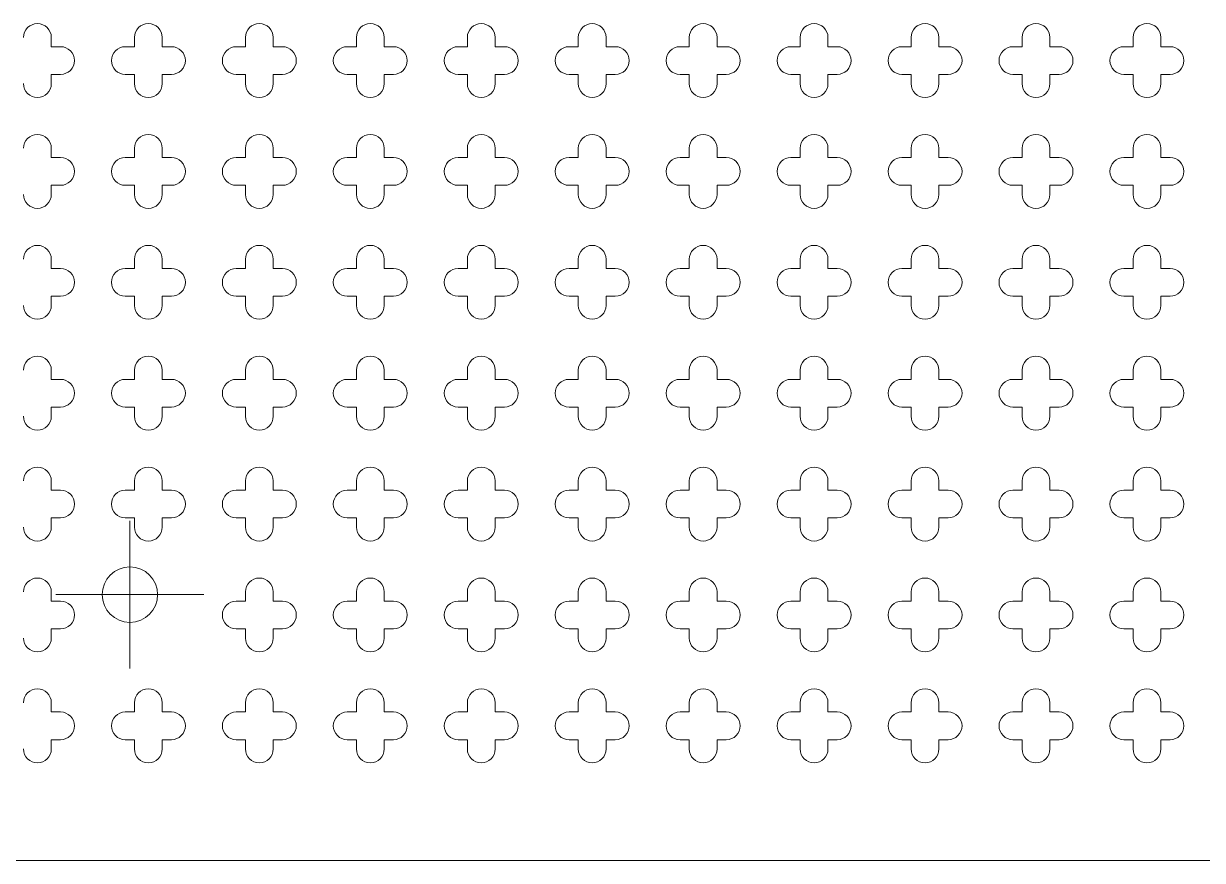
# Model space of a CAD drawing. Header units: millimetres. Extents: x 0 to 205, y 0 to 292.
# Drawn here: x 94.77 to 107.52, y 177.43 to 186.49 of the extents above; entities that cross this region are included whole.
import ezdxf

# ---------------------------------------------------------------- set-up
doc = ezdxf.new("R2010")
doc.units = ezdxf.units.MM

# ---------------------------------------------------------------- blocks, each defined once
blk = doc.blocks.new('SW_CENTERMARKSYMBOL_8')
at = {"color": 0, "linetype": 'Continuous', "lineweight": 0}
for p, q in [((0, 0.5), (0, 0.8)), ((0, 0), (0, 0.5)), ((-0.5, 0), (-0.8, 0)), ((0, 0), (-0.5, 0)), ((0, 0), (0, -0.5)), ((0, 0), (0.5, 0)), ((0.5, 0), (0.8, 0)), ((0, -0.5), (0, -0.8))]:
    blk.add_line(p, q, dxfattribs=at)

msp = doc.modelspace()

# ---------------------------------------------------------------- linework, layer by layer
at = {"color": 7, "linetype": 'Continuous', "lineweight": 15}
for p, q in [((95.066, 186.235), (95.066, 186.335)), ((95.966, 186.335), (95.966, 186.235)), ((96.266, 186.235), (96.266, 186.335)), ((97.166, 186.335), (97.166, 186.235)), ((97.466, 186.235), (97.466, 186.335)), ((98.366, 186.335), (98.366, 186.235)), ((98.666, 186.235), (98.666, 186.335)), ((99.566, 186.335), (99.566, 186.235)), ((99.866, 186.235), (99.866, 186.335)), ((100.766, 186.335), (100.766, 186.235)), ((101.066, 186.235), (101.066, 186.335)), ((101.966, 186.335), (101.966, 186.235)), ((102.266, 186.235), (102.266, 186.335)), ((103.166, 186.335), (103.166, 186.235)), ((103.466, 186.235), (103.466, 186.335)), ((104.366, 186.335), (104.366, 186.235)), ((104.666, 186.235), (104.666, 186.335)), ((105.566, 186.335), (105.566, 186.235)), ((105.866, 186.235), (105.866, 186.335)), ((106.766, 186.335), (106.766, 186.235)), ((107.066, 186.235), (107.066, 186.335)), ((95.166, 186.235), (95.066, 186.235)), ((95.966, 186.235), (95.866, 186.235)), ((96.366, 186.235), (96.266, 186.235)), ((97.166, 186.235), (97.066, 186.235)), ((97.566, 186.235), (97.466, 186.235)), ((98.366, 186.235), (98.266, 186.235)), ((98.766, 186.235), (98.666, 186.235)), ((99.566, 186.235), (99.466, 186.235)), ((99.966, 186.235), (99.866, 186.235)), ((100.766, 186.235), (100.666, 186.235)), ((101.166, 186.235), (101.066, 186.235)), ((101.966, 186.235), (101.866, 186.235)), ((102.366, 186.235), (102.266, 186.235)), ((103.166, 186.235), (103.066, 186.235)), ((103.566, 186.235), (103.466, 186.235)), ((104.366, 186.235), (104.266, 186.235)), ((104.766, 186.235), (104.666, 186.235)), ((105.566, 186.235), (105.466, 186.235)), ((105.966, 186.235), (105.866, 186.235)), ((106.766, 186.235), (106.666, 186.235)), ((107.166, 186.235), (107.066, 186.235)), ((95.066, 185.835), (95.066, 185.935)), ((95.066, 185.935), (95.166, 185.935)), ((95.866, 185.935), (95.966, 185.935)), ((95.966, 185.935), (95.966, 185.835)), ((96.266, 185.835), (96.266, 185.935)), ((96.266, 185.935), (96.366, 185.935)), ((97.066, 185.935), (97.166, 185.935)), ((97.166, 185.935), (97.166, 185.835)), ((97.466, 185.835), (97.466, 185.935)), ((97.466, 185.935), (97.566, 185.935)), ((98.266, 185.935), (98.366, 185.935)), ((98.366, 185.935), (98.366, 185.835)), ((98.666, 185.835), (98.666, 185.935)), ((98.666, 185.935), (98.766, 185.935)), ((99.466, 185.935), (99.566, 185.935)), ((99.566, 185.935), (99.566, 185.835)), ((99.866, 185.835), (99.866, 185.935)), ((99.866, 185.935), (99.966, 185.935)), ((100.666, 185.935), (100.766, 185.935)), ((100.766, 185.935), (100.766, 185.835)), ((101.066, 185.835), (101.066, 185.935)), ((101.066, 185.935), (101.166, 185.935)), ((101.866, 185.935), (101.966, 185.935)), ((101.966, 185.935), (101.966, 185.835)), ((102.266, 185.835), (102.266, 185.935)), ((102.266, 185.935), (102.366, 185.935)), ((103.066, 185.935), (103.166, 185.935)), ((103.166, 185.935), (103.166, 185.835)), ((103.466, 185.835), (103.466, 185.935)), ((103.466, 185.935), (103.566, 185.935)), ((104.266, 185.935), (104.366, 185.935)), ((104.366, 185.935), (104.366, 185.835)), ((104.666, 185.835), (104.666, 185.935)), ((104.666, 185.935), (104.766, 185.935)), ((105.466, 185.935), (105.566, 185.935)), ((105.566, 185.935), (105.566, 185.835)), ((105.866, 185.835), (105.866, 185.935)), ((105.866, 185.935), (105.966, 185.935)), ((106.666, 185.935), (106.766, 185.935)), ((106.766, 185.935), (106.766, 185.835)), ((107.066, 185.835), (107.066, 185.935)), ((107.066, 185.935), (107.166, 185.935)), ((95.066, 185.035), (95.066, 185.135)), ((95.966, 185.135), (95.966, 185.035)), ((96.266, 185.035), (96.266, 185.135)), ((97.166, 185.135), (97.166, 185.035)), ((97.466, 185.035), (97.466, 185.135)), ((98.366, 185.135), (98.366, 185.035)), ((98.666, 185.035), (98.666, 185.135)), ((99.566, 185.135), (99.566, 185.035)), ((99.866, 185.035), (99.866, 185.135)), ((100.766, 185.135), (100.766, 185.035)), ((101.066, 185.035), (101.066, 185.135)), ((101.966, 185.135), (101.966, 185.035)), ((102.266, 185.035), (102.266, 185.135)), ((103.166, 185.135), (103.166, 185.035)), ((103.466, 185.035), (103.466, 185.135)), ((104.366, 185.135), (104.366, 185.035)), ((104.666, 185.035), (104.666, 185.135)), ((105.566, 185.135), (105.566, 185.035)), ((105.866, 185.035), (105.866, 185.135)), ((106.766, 185.135), (106.766, 185.035)), ((107.066, 185.035), (107.066, 185.135)), ((95.166, 185.035), (95.066, 185.035)), ((95.966, 185.035), (95.866, 185.035)), ((96.366, 185.035), (96.266, 185.035)), ((97.166, 185.035), (97.066, 185.035)), ((97.566, 185.035), (97.466, 185.035)), ((98.366, 185.035), (98.266, 185.035)), ((98.766, 185.035), (98.666, 185.035)), ((99.566, 185.035), (99.466, 185.035)), ((99.966, 185.035), (99.866, 185.035)), ((100.766, 185.035), (100.666, 185.035)), ((101.166, 185.035), (101.066, 185.035)), ((101.966, 185.035), (101.866, 185.035)), ((102.366, 185.035), (102.266, 185.035)), ((103.166, 185.035), (103.066, 185.035)), ((103.566, 185.035), (103.466, 185.035)), ((104.366, 185.035), (104.266, 185.035)), ((104.766, 185.035), (104.666, 185.035)), ((105.566, 185.035), (105.466, 185.035)), ((105.966, 185.035), (105.866, 185.035)), ((106.766, 185.035), (106.666, 185.035)), ((107.166, 185.035), (107.066, 185.035)), ((95.066, 184.635), (95.066, 184.735)), ((95.066, 184.735), (95.166, 184.735)), ((95.866, 184.735), (95.966, 184.735)), ((95.966, 184.735), (95.966, 184.635)), ((96.266, 184.635), (96.266, 184.735)), ((96.266, 184.735), (96.366, 184.735)), ((97.066, 184.735), (97.166, 184.735)), ((97.166, 184.735), (97.166, 184.635)), ((97.466, 184.635), (97.466, 184.735)), ((97.466, 184.735), (97.566, 184.735)), ((98.266, 184.735), (98.366, 184.735)), ((98.366, 184.735), (98.366, 184.635)), ((98.666, 184.635), (98.666, 184.735)), ((98.666, 184.735), (98.766, 184.735)), ((99.466, 184.735), (99.566, 184.735)), ((99.566, 184.735), (99.566, 184.635)), ((99.866, 184.635), (99.866, 184.735)), ((99.866, 184.735), (99.966, 184.735)), ((100.666, 184.735), (100.766, 184.735)), ((100.766, 184.735), (100.766, 184.635)), ((101.066, 184.635), (101.066, 184.735)), ((101.066, 184.735), (101.166, 184.735)), ((101.866, 184.735), (101.966, 184.735)), ((101.966, 184.735), (101.966, 184.635)), ((102.266, 184.635), (102.266, 184.735)), ((102.266, 184.735), (102.366, 184.735)), ((103.066, 184.735), (103.166, 184.735)), ((103.166, 184.735), (103.166, 184.635)), ((103.466, 184.635), (103.466, 184.735)), ((103.466, 184.735), (103.566, 184.735)), ((104.266, 184.735), (104.366, 184.735)), ((104.366, 184.735), (104.366, 184.635)), ((104.666, 184.635), (104.666, 184.735)), ((104.666, 184.735), (104.766, 184.735)), ((105.466, 184.735), (105.566, 184.735)), ((105.566, 184.735), (105.566, 184.635)), ((105.866, 184.635), (105.866, 184.735)), ((105.866, 184.735), (105.966, 184.735)), ((106.666, 184.735), (106.766, 184.735)), ((106.766, 184.735), (106.766, 184.635)), ((107.066, 184.635), (107.066, 184.735)), ((107.066, 184.735), (107.166, 184.735)), ((95.066, 183.835), (95.066, 183.935)), ((95.966, 183.935), (95.966, 183.835)), ((96.266, 183.835), (96.266, 183.935)), ((97.166, 183.935), (97.166, 183.835)), ((97.466, 183.835), (97.466, 183.935)), ((98.366, 183.935), (98.366, 183.835)), ((98.666, 183.835), (98.666, 183.935)), ((99.566, 183.935), (99.566, 183.835)), ((99.866, 183.835), (99.866, 183.935)), ((100.766, 183.935), (100.766, 183.835)), ((101.066, 183.835), (101.066, 183.935)), ((101.966, 183.935), (101.966, 183.835)), ((102.266, 183.835), (102.266, 183.935)), ((103.166, 183.935), (103.166, 183.835)), ((103.466, 183.835), (103.466, 183.935)), ((104.366, 183.935), (104.366, 183.835)), ((104.666, 183.835), (104.666, 183.935)), ((105.566, 183.935), (105.566, 183.835)), ((105.866, 183.835), (105.866, 183.935)), ((106.766, 183.935), (106.766, 183.835)), ((107.066, 183.835), (107.066, 183.935)), ((95.166, 183.835), (95.066, 183.835)), ((95.966, 183.835), (95.866, 183.835)), ((96.366, 183.835), (96.266, 183.835)), ((97.166, 183.835), (97.066, 183.835)), ((97.566, 183.835), (97.466, 183.835)), ((98.366, 183.835), (98.266, 183.835)), ((98.766, 183.835), (98.666, 183.835)), ((99.566, 183.835), (99.466, 183.835)), ((99.966, 183.835), (99.866, 183.835)), ((100.766, 183.835), (100.666, 183.835)), ((101.166, 183.835), (101.066, 183.835)), ((101.966, 183.835), (101.866, 183.835)), ((102.366, 183.835), (102.266, 183.835)), ((103.166, 183.835), (103.066, 183.835)), ((103.566, 183.835), (103.466, 183.835)), ((104.366, 183.835), (104.266, 183.835)), ((104.766, 183.835), (104.666, 183.835)), ((105.566, 183.835), (105.466, 183.835)), ((105.966, 183.835), (105.866, 183.835)), ((106.766, 183.835), (106.666, 183.835)), ((107.166, 183.835), (107.066, 183.835)), ((95.066, 183.435), (95.066, 183.535)), ((95.066, 183.535), (95.166, 183.535)), ((95.866, 183.535), (95.966, 183.535)), ((95.966, 183.535), (95.966, 183.435)), ((96.266, 183.435), (96.266, 183.535)), ((96.266, 183.535), (96.366, 183.535)), ((97.066, 183.535), (97.166, 183.535)), ((97.166, 183.535), (97.166, 183.435)), ((97.466, 183.435), (97.466, 183.535)), ((97.466, 183.535), (97.566, 183.535)), ((98.266, 183.535), (98.366, 183.535)), ((98.366, 183.535), (98.366, 183.435)), ((98.666, 183.435), (98.666, 183.535)), ((98.666, 183.535), (98.766, 183.535)), ((99.466, 183.535), (99.566, 183.535)), ((99.566, 183.535), (99.566, 183.435)), ((99.866, 183.435), (99.866, 183.535)), ((99.866, 183.535), (99.966, 183.535)), ((100.666, 183.535), (100.766, 183.535)), ((100.766, 183.535), (100.766, 183.435)), ((101.066, 183.435), (101.066, 183.535)), ((101.066, 183.535), (101.166, 183.535)), ((101.866, 183.535), (101.966, 183.535)), ((101.966, 183.535), (101.966, 183.435)), ((102.266, 183.435), (102.266, 183.535)), ((102.266, 183.535), (102.366, 183.535)), ((103.066, 183.535), (103.166, 183.535)), ((103.166, 183.535), (103.166, 183.435)), ((103.466, 183.435), (103.466, 183.535)), ((103.466, 183.535), (103.566, 183.535)), ((104.266, 183.535), (104.366, 183.535)), ((104.366, 183.535), (104.366, 183.435)), ((104.666, 183.435), (104.666, 183.535)), ((104.666, 183.535), (104.766, 183.535)), ((105.466, 183.535), (105.566, 183.535)), ((105.566, 183.535), (105.566, 183.435)), ((105.866, 183.435), (105.866, 183.535)), ((105.866, 183.535), (105.966, 183.535)), ((106.666, 183.535), (106.766, 183.535)), ((106.766, 183.535), (106.766, 183.435)), ((107.066, 183.435), (107.066, 183.535)), ((107.066, 183.535), (107.166, 183.535)), ((95.066, 182.635), (95.066, 182.735)), ((95.966, 182.735), (95.966, 182.635)), ((96.266, 182.635), (96.266, 182.735)), ((97.166, 182.735), (97.166, 182.635)), ((97.466, 182.635), (97.466, 182.735)), ((98.366, 182.735), (98.366, 182.635)), ((98.666, 182.635), (98.666, 182.735)), ((99.566, 182.735), (99.566, 182.635)), ((99.866, 182.635), (99.866, 182.735)), ((100.766, 182.735), (100.766, 182.635)), ((101.066, 182.635), (101.066, 182.735)), ((101.966, 182.735), (101.966, 182.635)), ((102.266, 182.635), (102.266, 182.735)), ((103.166, 182.735), (103.166, 182.635)), ((103.466, 182.635), (103.466, 182.735)), ((104.366, 182.735), (104.366, 182.635)), ((104.666, 182.635), (104.666, 182.735)), ((105.566, 182.735), (105.566, 182.635)), ((105.866, 182.635), (105.866, 182.735)), ((106.766, 182.735), (106.766, 182.635)), ((107.066, 182.635), (107.066, 182.735)), ((95.166, 182.635), (95.066, 182.635)), ((95.966, 182.635), (95.866, 182.635)), ((96.366, 182.635), (96.266, 182.635)), ((97.166, 182.635), (97.066, 182.635)), ((97.566, 182.635), (97.466, 182.635)), ((98.366, 182.635), (98.266, 182.635)), ((98.766, 182.635), (98.666, 182.635)), ((99.566, 182.635), (99.466, 182.635)), ((99.966, 182.635), (99.866, 182.635)), ((100.766, 182.635), (100.666, 182.635)), ((101.166, 182.635), (101.066, 182.635)), ((101.966, 182.635), (101.866, 182.635)), ((102.366, 182.635), (102.266, 182.635)), ((103.166, 182.635), (103.066, 182.635)), ((103.566, 182.635), (103.466, 182.635)), ((104.366, 182.635), (104.266, 182.635)), ((104.766, 182.635), (104.666, 182.635)), ((105.566, 182.635), (105.466, 182.635)), ((105.966, 182.635), (105.866, 182.635)), ((106.766, 182.635), (106.666, 182.635)), ((107.166, 182.635), (107.066, 182.635)), ((95.066, 182.235), (95.066, 182.335)), ((95.066, 182.335), (95.166, 182.335)), ((95.866, 182.335), (95.966, 182.335)), ((95.966, 182.335), (95.966, 182.235)), ((96.266, 182.235), (96.266, 182.335)), ((96.266, 182.335), (96.366, 182.335)), ((97.066, 182.335), (97.166, 182.335)), ((97.166, 182.335), (97.166, 182.235)), ((97.466, 182.235), (97.466, 182.335)), ((97.466, 182.335), (97.566, 182.335)), ((98.266, 182.335), (98.366, 182.335)), ((98.366, 182.335), (98.366, 182.235)), ((98.666, 182.235), (98.666, 182.335)), ((98.666, 182.335), (98.766, 182.335)), ((99.466, 182.335), (99.566, 182.335)), ((99.566, 182.335), (99.566, 182.235)), ((99.866, 182.235), (99.866, 182.335)), ((99.866, 182.335), (99.966, 182.335)), ((100.666, 182.335), (100.766, 182.335)), ((100.766, 182.335), (100.766, 182.235)), ((101.066, 182.235), (101.066, 182.335)), ((101.066, 182.335), (101.166, 182.335)), ((101.866, 182.335), (101.966, 182.335)), ((101.966, 182.335), (101.966, 182.235)), ((102.266, 182.235), (102.266, 182.335)), ((102.266, 182.335), (102.366, 182.335)), ((103.066, 182.335), (103.166, 182.335)), ((103.166, 182.335), (103.166, 182.235)), ((103.466, 182.235), (103.466, 182.335)), ((103.466, 182.335), (103.566, 182.335)), ((104.266, 182.335), (104.366, 182.335)), ((104.366, 182.335), (104.366, 182.235)), ((104.666, 182.235), (104.666, 182.335)), ((104.666, 182.335), (104.766, 182.335)), ((105.466, 182.335), (105.566, 182.335)), ((105.566, 182.335), (105.566, 182.235)), ((105.866, 182.235), (105.866, 182.335)), ((105.866, 182.335), (105.966, 182.335)), ((106.666, 182.335), (106.766, 182.335)), ((106.766, 182.335), (106.766, 182.235)), ((107.066, 182.235), (107.066, 182.335)), ((107.066, 182.335), (107.166, 182.335)), ((95.066, 181.435), (95.066, 181.535)), ((95.166, 181.435), (95.066, 181.435)), ((95.966, 181.435), (95.866, 181.435)), ((95.966, 181.535), (95.966, 181.435)), ((96.266, 181.435), (96.266, 181.535)), ((96.366, 181.435), (96.266, 181.435)), ((97.166, 181.435), (97.066, 181.435)), ((97.166, 181.535), (97.166, 181.435)), ((97.466, 181.435), (97.466, 181.535)), ((97.566, 181.435), (97.466, 181.435)), ((98.366, 181.435), (98.266, 181.435)), ((98.366, 181.535), (98.366, 181.435)), ((98.666, 181.435), (98.666, 181.535)), ((98.766, 181.435), (98.666, 181.435)), ((99.566, 181.435), (99.466, 181.435)), ((99.566, 181.535), (99.566, 181.435)), ((99.866, 181.435), (99.866, 181.535)), ((99.966, 181.435), (99.866, 181.435)), ((100.766, 181.435), (100.666, 181.435)), ((100.766, 181.535), (100.766, 181.435)), ((101.066, 181.435), (101.066, 181.535)), ((101.166, 181.435), (101.066, 181.435)), ((101.966, 181.435), (101.866, 181.435)), ((101.966, 181.535), (101.966, 181.435)), ((102.266, 181.435), (102.266, 181.535)), ((102.366, 181.435), (102.266, 181.435)), ((103.166, 181.435), (103.066, 181.435)), ((103.166, 181.535), (103.166, 181.435)), ((103.466, 181.435), (103.466, 181.535)), ((103.566, 181.435), (103.466, 181.435)), ((104.366, 181.435), (104.266, 181.435)), ((104.366, 181.535), (104.366, 181.435)), ((104.666, 181.435), (104.666, 181.535)), ((104.766, 181.435), (104.666, 181.435)), ((105.566, 181.435), (105.466, 181.435)), ((105.566, 181.535), (105.566, 181.435)), ((105.866, 181.435), (105.866, 181.535)), ((105.966, 181.435), (105.866, 181.435)), ((106.766, 181.435), (106.666, 181.435)), ((106.766, 181.535), (106.766, 181.435)), ((107.066, 181.435), (107.066, 181.535)), ((107.166, 181.435), (107.066, 181.435)), ((95.066, 181.035), (95.066, 181.135)), ((95.066, 181.135), (95.166, 181.135)), ((95.866, 181.135), (95.966, 181.135)), ((95.966, 181.135), (95.966, 181.035)), ((96.266, 181.035), (96.266, 181.135)), ((96.266, 181.135), (96.366, 181.135)), ((97.066, 181.135), (97.166, 181.135)), ((97.166, 181.135), (97.166, 181.035)), ((97.466, 181.035), (97.466, 181.135)), ((97.466, 181.135), (97.566, 181.135)), ((98.266, 181.135), (98.366, 181.135)), ((98.366, 181.135), (98.366, 181.035)), ((98.666, 181.035), (98.666, 181.135)), ((98.666, 181.135), (98.766, 181.135)), ((99.466, 181.135), (99.566, 181.135)), ((99.566, 181.135), (99.566, 181.035)), ((99.866, 181.035), (99.866, 181.135)), ((99.866, 181.135), (99.966, 181.135)), ((100.666, 181.135), (100.766, 181.135)), ((100.766, 181.135), (100.766, 181.035)), ((101.066, 181.035), (101.066, 181.135)), ((101.066, 181.135), (101.166, 181.135)), ((101.866, 181.135), (101.966, 181.135)), ((101.966, 181.135), (101.966, 181.035)), ((102.266, 181.035), (102.266, 181.135)), ((102.266, 181.135), (102.366, 181.135)), ((103.066, 181.135), (103.166, 181.135)), ((103.166, 181.135), (103.166, 181.035)), ((103.466, 181.035), (103.466, 181.135)), ((103.466, 181.135), (103.566, 181.135)), ((104.266, 181.135), (104.366, 181.135)), ((104.366, 181.135), (104.366, 181.035)), ((104.666, 181.035), (104.666, 181.135)), ((104.666, 181.135), (104.766, 181.135)), ((105.466, 181.135), (105.566, 181.135)), ((105.566, 181.135), (105.566, 181.035)), ((105.866, 181.035), (105.866, 181.135)), ((105.866, 181.135), (105.966, 181.135)), ((106.666, 181.135), (106.766, 181.135)), ((106.766, 181.135), (106.766, 181.035)), ((107.066, 181.035), (107.066, 181.135)), ((107.066, 181.135), (107.166, 181.135)), ((95.066, 180.235), (95.066, 180.335)), ((97.166, 180.335), (97.166, 180.235)), ((97.466, 180.235), (97.466, 180.335)), ((98.366, 180.335), (98.366, 180.235)), ((98.666, 180.235), (98.666, 180.335)), ((99.566, 180.335), (99.566, 180.235)), ((99.866, 180.235), (99.866, 180.335)), ((100.766, 180.335), (100.766, 180.235)), ((101.066, 180.235), (101.066, 180.335)), ((101.966, 180.335), (101.966, 180.235)), ((102.266, 180.235), (102.266, 180.335)), ((103.166, 180.335), (103.166, 180.235)), ((103.466, 180.235), (103.466, 180.335)), ((104.366, 180.335), (104.366, 180.235)), ((104.666, 180.235), (104.666, 180.335)), ((105.566, 180.335), (105.566, 180.235)), ((105.866, 180.235), (105.866, 180.335)), ((106.766, 180.335), (106.766, 180.235)), ((107.066, 180.235), (107.066, 180.335)), ((95.166, 180.235), (95.066, 180.235)), ((97.166, 180.235), (97.066, 180.235)), ((97.566, 180.235), (97.466, 180.235)), ((98.366, 180.235), (98.266, 180.235)), ((98.766, 180.235), (98.666, 180.235)), ((99.566, 180.235), (99.466, 180.235)), ((99.966, 180.235), (99.866, 180.235)), ((100.766, 180.235), (100.666, 180.235)), ((101.166, 180.235), (101.066, 180.235)), ((101.966, 180.235), (101.866, 180.235)), ((102.366, 180.235), (102.266, 180.235)), ((103.166, 180.235), (103.066, 180.235)), ((103.566, 180.235), (103.466, 180.235)), ((104.366, 180.235), (104.266, 180.235)), ((104.766, 180.235), (104.666, 180.235)), ((105.566, 180.235), (105.466, 180.235)), ((105.966, 180.235), (105.866, 180.235)), ((106.766, 180.235), (106.666, 180.235)), ((107.166, 180.235), (107.066, 180.235)), ((95.066, 179.835), (95.066, 179.935)), ((95.066, 179.935), (95.166, 179.935)), ((97.066, 179.935), (97.166, 179.935)), ((97.166, 179.935), (97.166, 179.835)), ((97.466, 179.835), (97.466, 179.935)), ((97.466, 179.935), (97.566, 179.935)), ((98.266, 179.935), (98.366, 179.935)), ((98.366, 179.935), (98.366, 179.835)), ((98.666, 179.835), (98.666, 179.935)), ((98.666, 179.935), (98.766, 179.935)), ((99.466, 179.935), (99.566, 179.935)), ((99.566, 179.935), (99.566, 179.835)), ((99.866, 179.835), (99.866, 179.935)), ((99.866, 179.935), (99.966, 179.935)), ((100.666, 179.935), (100.766, 179.935)), ((100.766, 179.935), (100.766, 179.835)), ((101.066, 179.835), (101.066, 179.935)), ((101.066, 179.935), (101.166, 179.935)), ((101.866, 179.935), (101.966, 179.935)), ((101.966, 179.935), (101.966, 179.835)), ((102.266, 179.835), (102.266, 179.935)), ((102.266, 179.935), (102.366, 179.935)), ((103.066, 179.935), (103.166, 179.935)), ((103.166, 179.935), (103.166, 179.835)), ((103.466, 179.835), (103.466, 179.935)), ((103.466, 179.935), (103.566, 179.935)), ((104.266, 179.935), (104.366, 179.935)), ((104.366, 179.935), (104.366, 179.835)), ((104.666, 179.835), (104.666, 179.935)), ((104.666, 179.935), (104.766, 179.935)), ((105.466, 179.935), (105.566, 179.935)), ((105.566, 179.935), (105.566, 179.835)), ((105.866, 179.835), (105.866, 179.935)), ((105.866, 179.935), (105.966, 179.935)), ((106.666, 179.935), (106.766, 179.935)), ((106.766, 179.935), (106.766, 179.835)), ((107.066, 179.835), (107.066, 179.935)), ((107.066, 179.935), (107.166, 179.935)), ((95.066, 179.035), (95.066, 179.135)), ((95.166, 179.035), (95.066, 179.035)), ((95.966, 179.035), (95.866, 179.035)), ((95.966, 179.135), (95.966, 179.035)), ((96.266, 179.035), (96.266, 179.135)), ((96.366, 179.035), (96.266, 179.035)), ((97.166, 179.035), (97.066, 179.035)), ((97.166, 179.135), (97.166, 179.035)), ((97.466, 179.035), (97.466, 179.135)), ((97.566, 179.035), (97.466, 179.035)), ((98.366, 179.035), (98.266, 179.035)), ((98.366, 179.135), (98.366, 179.035)), ((98.666, 179.035), (98.666, 179.135)), ((98.766, 179.035), (98.666, 179.035)), ((99.566, 179.035), (99.466, 179.035)), ((99.566, 179.135), (99.566, 179.035)), ((99.866, 179.035), (99.866, 179.135)), ((99.966, 179.035), (99.866, 179.035)), ((100.766, 179.035), (100.666, 179.035)), ((100.766, 179.135), (100.766, 179.035)), ((101.066, 179.035), (101.066, 179.135)), ((101.166, 179.035), (101.066, 179.035)), ((101.966, 179.035), (101.866, 179.035)), ((101.966, 179.135), (101.966, 179.035)), ((102.266, 179.035), (102.266, 179.135)), ((102.366, 179.035), (102.266, 179.035)), ((103.166, 179.035), (103.066, 179.035)), ((103.166, 179.135), (103.166, 179.035)), ((103.466, 179.035), (103.466, 179.135)), ((103.566, 179.035), (103.466, 179.035)), ((104.366, 179.035), (104.266, 179.035)), ((104.366, 179.135), (104.366, 179.035)), ((104.666, 179.035), (104.666, 179.135)), ((104.766, 179.035), (104.666, 179.035)), ((105.566, 179.035), (105.466, 179.035)), ((105.566, 179.135), (105.566, 179.035)), ((105.866, 179.035), (105.866, 179.135)), ((105.966, 179.035), (105.866, 179.035)), ((106.766, 179.035), (106.666, 179.035)), ((106.766, 179.135), (106.766, 179.035)), ((107.066, 179.035), (107.066, 179.135)), ((107.166, 179.035), (107.066, 179.035)), ((95.066, 178.635), (95.066, 178.735)), ((95.066, 178.735), (95.166, 178.735)), ((95.866, 178.735), (95.966, 178.735)), ((95.966, 178.735), (95.966, 178.635)), ((96.266, 178.635), (96.266, 178.735)), ((96.266, 178.735), (96.366, 178.735)), ((97.066, 178.735), (97.166, 178.735)), ((97.166, 178.735), (97.166, 178.635)), ((97.466, 178.635), (97.466, 178.735)), ((97.466, 178.735), (97.566, 178.735)), ((98.266, 178.735), (98.366, 178.735)), ((98.366, 178.735), (98.366, 178.635)), ((98.666, 178.635), (98.666, 178.735)), ((98.666, 178.735), (98.766, 178.735)), ((99.466, 178.735), (99.566, 178.735)), ((99.566, 178.735), (99.566, 178.635)), ((99.866, 178.635), (99.866, 178.735)), ((99.866, 178.735), (99.966, 178.735)), ((100.666, 178.735), (100.766, 178.735)), ((100.766, 178.735), (100.766, 178.635)), ((101.066, 178.635), (101.066, 178.735)), ((101.066, 178.735), (101.166, 178.735)), ((101.866, 178.735), (101.966, 178.735)), ((101.966, 178.735), (101.966, 178.635)), ((102.266, 178.635), (102.266, 178.735)), ((102.266, 178.735), (102.366, 178.735)), ((103.066, 178.735), (103.166, 178.735)), ((103.166, 178.735), (103.166, 178.635)), ((103.466, 178.635), (103.466, 178.735)), ((103.466, 178.735), (103.566, 178.735)), ((104.266, 178.735), (104.366, 178.735)), ((104.366, 178.735), (104.366, 178.635)), ((104.666, 178.635), (104.666, 178.735)), ((104.666, 178.735), (104.766, 178.735)), ((105.466, 178.735), (105.566, 178.735)), ((105.566, 178.735), (105.566, 178.635)), ((105.866, 178.635), (105.866, 178.735)), ((105.866, 178.735), (105.966, 178.735)), ((106.666, 178.735), (106.766, 178.735)), ((106.766, 178.735), (106.766, 178.635)), ((107.066, 178.635), (107.066, 178.735)), ((107.066, 178.735), (107.166, 178.735)), ((69.916, 177.428), (119.916, 177.428))]:
    msp.add_line(p, q, dxfattribs=at)
msp.add_circle((95.916, 180.305), 0.3, dxfattribs=at)
for centre, start, end in [((94.916, 186.335), 0, 180), ((96.116, 186.335), 0, 180), ((97.316, 186.335), 0, 180), ((98.516, 186.335), 0, 180), ((99.716, 186.335), 0, 180), ((100.916, 186.335), 0, 180), ((102.116, 186.335), 0, 180), ((103.316, 186.335), 0, 180), ((104.516, 186.335), 0, 180), ((105.716, 186.335), 0, 180), ((106.916, 186.335), 0, 180), ((95.166, 186.085), 270, 90), ((95.866, 186.085), 90, 270), ((96.366, 186.085), 270, 90), ((97.066, 186.085), 90, 270), ((97.566, 186.085), 270, 90), ((98.266, 186.085), 90, 270), ((98.766, 186.085), 270, 90), ((99.466, 186.085), 90, 270), ((99.966, 186.085), 270, 90), ((100.666, 186.085), 90, 270), ((101.166, 186.085), 270, 90), ((101.866, 186.085), 90, 270), ((102.366, 186.085), 270, 90), ((103.066, 186.085), 90, 270), ((103.566, 186.085), 270, 90), ((104.266, 186.085), 90, 270), ((104.766, 186.085), 270, 90), ((105.466, 186.085), 90, 270), ((105.966, 186.085), 270, 90), ((106.666, 186.085), 90, 270), ((107.166, 186.085), 270, 90), ((94.916, 185.835), 180, 0), ((96.116, 185.835), 180, 0), ((97.316, 185.835), 180, 0), ((98.516, 185.835), 180, 0), ((99.716, 185.835), 180, 0), ((100.916, 185.835), 180, 0), ((102.116, 185.835), 180, 0), ((103.316, 185.835), 180, 0), ((104.516, 185.835), 180, 0), ((105.716, 185.835), 180, 0), ((106.916, 185.835), 180, 0), ((94.916, 185.135), 0, 180), ((96.116, 185.135), 0, 180), ((97.316, 185.135), 0, 180), ((98.516, 185.135), 0, 180), ((99.716, 185.135), 0, 180), ((100.916, 185.135), 0, 180), ((102.116, 185.135), 0, 180), ((103.316, 185.135), 0, 180), ((104.516, 185.135), 0, 180), ((105.716, 185.135), 0, 180), ((106.916, 185.135), 0, 180), ((95.166, 184.885), 270, 90), ((95.866, 184.885), 90, 270), ((96.366, 184.885), 270, 90), ((97.066, 184.885), 90, 270), ((97.566, 184.885), 270, 90), ((98.266, 184.885), 90, 270), ((98.766, 184.885), 270, 90), ((99.466, 184.885), 90, 270), ((99.966, 184.885), 270, 90), ((100.666, 184.885), 90, 270), ((101.166, 184.885), 270, 90), ((101.866, 184.885), 90, 270), ((102.366, 184.885), 270, 90), ((103.066, 184.885), 90, 270), ((103.566, 184.885), 270, 90), ((104.266, 184.885), 90, 270), ((104.766, 184.885), 270, 90), ((105.466, 184.885), 90, 270), ((105.966, 184.885), 270, 90), ((106.666, 184.885), 90, 270), ((107.166, 184.885), 270, 90), ((94.916, 184.635), 180, 0), ((96.116, 184.635), 180, 0), ((97.316, 184.635), 180, 0), ((98.516, 184.635), 180, 0), ((99.716, 184.635), 180, 0), ((100.916, 184.635), 180, 0), ((102.116, 184.635), 180, 0), ((103.316, 184.635), 180, 0), ((104.516, 184.635), 180, 0), ((105.716, 184.635), 180, 0), ((106.916, 184.635), 180, 0), ((94.916, 183.935), 0, 180), ((96.116, 183.935), 0, 180), ((97.316, 183.935), 0, 180), ((98.516, 183.935), 0, 180), ((99.716, 183.935), 0, 180), ((100.916, 183.935), 0, 180), ((102.116, 183.935), 0, 180), ((103.316, 183.935), 0, 180), ((104.516, 183.935), 0, 180), ((105.716, 183.935), 0, 180), ((106.916, 183.935), 0, 180), ((95.166, 183.685), 270, 90), ((95.866, 183.685), 90, 270), ((96.366, 183.685), 270, 90), ((97.066, 183.685), 90, 270), ((97.566, 183.685), 270, 90), ((98.266, 183.685), 90, 270), ((98.766, 183.685), 270, 90), ((99.466, 183.685), 90, 270), ((99.966, 183.685), 270, 90), ((100.666, 183.685), 90, 270), ((101.166, 183.685), 270, 90), ((101.866, 183.685), 90, 270), ((102.366, 183.685), 270, 90), ((103.066, 183.685), 90, 270), ((103.566, 183.685), 270, 90), ((104.266, 183.685), 90, 270), ((104.766, 183.685), 270, 90), ((105.466, 183.685), 90, 270), ((105.966, 183.685), 270, 90), ((106.666, 183.685), 90, 270), ((107.166, 183.685), 270, 90), ((94.916, 183.435), 180, 360), ((96.116, 183.435), 180, 360), ((97.316, 183.435), 180, 360), ((98.516, 183.435), 180, 360), ((99.716, 183.435), 180, 360), ((100.916, 183.435), 180, 0), ((102.116, 183.435), 180, 0), ((103.316, 183.435), 180, 0), ((104.516, 183.435), 180, 0), ((105.716, 183.435), 180, 0), ((106.916, 183.435), 180, 0), ((94.916, 182.735), 0, 180), ((96.116, 182.735), 0, 180), ((97.316, 182.735), 0, 180), ((98.516, 182.735), 0, 180), ((99.716, 182.735), 0, 180), ((100.916, 182.735), 0, 180), ((102.116, 182.735), 0, 180), ((103.316, 182.735), 0, 180), ((104.516, 182.735), 0, 180), ((105.716, 182.735), 0, 180), ((106.916, 182.735), 0, 180), ((95.166, 182.485), 270, 90), ((95.866, 182.485), 90, 270), ((96.366, 182.485), 270, 90), ((97.066, 182.485), 90, 270), ((97.566, 182.485), 270, 90), ((98.266, 182.485), 90, 270), ((98.766, 182.485), 270, 90), ((99.466, 182.485), 90, 270), ((99.966, 182.485), 270, 90), ((100.666, 182.485), 90, 270), ((101.166, 182.485), 270, 90), ((101.866, 182.485), 90, 270), ((102.366, 182.485), 270, 90), ((103.066, 182.485), 90, 270), ((103.566, 182.485), 270, 90), ((104.266, 182.485), 90, 270), ((104.766, 182.485), 270, 90), ((105.466, 182.485), 90, 270), ((105.966, 182.485), 270, 90), ((106.666, 182.485), 90, 270), ((107.166, 182.485), 270, 90), ((94.916, 182.235), 180, 0), ((96.116, 182.235), 180, 0), ((97.316, 182.235), 180, 0), ((98.516, 182.235), 180, 0), ((99.716, 182.235), 180, 0), ((100.916, 182.235), 180, 0), ((102.116, 182.235), 180, 0), ((103.316, 182.235), 180, 0), ((104.516, 182.235), 180, 0), ((105.716, 182.235), 180, 0), ((106.916, 182.235), 180, 0), ((94.916, 181.535), 0, 180), ((96.116, 181.535), 0, 180), ((97.316, 181.535), 0, 180), ((98.516, 181.535), 0, 180), ((99.716, 181.535), 0, 180), ((100.916, 181.535), 0, 180), ((102.116, 181.535), 0, 180), ((103.316, 181.535), 0, 180), ((104.516, 181.535), 0, 180), ((105.716, 181.535), 0, 180), ((106.916, 181.535), 0, 180), ((95.166, 181.285), 270, 90), ((95.866, 181.285), 90, 270), ((96.366, 181.285), 270, 90), ((97.066, 181.285), 90, 270), ((97.566, 181.285), 270, 90), ((98.266, 181.285), 90, 270), ((98.766, 181.285), 270, 90), ((99.466, 181.285), 90, 270), ((99.966, 181.285), 270, 90), ((100.666, 181.285), 90, 270), ((101.166, 181.285), 270, 90), ((101.866, 181.285), 90, 270), ((102.366, 181.285), 270, 90), ((103.066, 181.285), 90, 270), ((103.566, 181.285), 270, 90), ((104.266, 181.285), 90, 270), ((104.766, 181.285), 270, 90), ((105.466, 181.285), 90, 270), ((105.966, 181.285), 270, 90), ((106.666, 181.285), 90, 270), ((107.166, 181.285), 270, 90), ((94.916, 181.035), 180, 0), ((96.116, 181.035), 180, 0), ((97.316, 181.035), 180, 0), ((98.516, 181.035), 180, 0), ((99.716, 181.035), 180, 0), ((100.916, 181.035), 180, 0), ((102.116, 181.035), 180, 0), ((103.316, 181.035), 180, 0), ((104.516, 181.035), 180, 0), ((105.716, 181.035), 180, 0), ((106.916, 181.035), 180, 0), ((94.916, 180.335), 0, 180), ((97.316, 180.335), 0, 180), ((98.516, 180.335), 0, 180), ((99.716, 180.335), 0, 180), ((100.916, 180.335), 0, 180), ((102.116, 180.335), 0, 180), ((103.316, 180.335), 0, 180), ((104.516, 180.335), 0, 180), ((105.716, 180.335), 0, 180), ((106.916, 180.335), 0, 180), ((95.166, 180.085), 270, 90), ((97.066, 180.085), 90, 270), ((97.566, 180.085), 270, 90), ((98.266, 180.085), 90, 270), ((98.766, 180.085), 270, 90), ((99.466, 180.085), 90, 270), ((99.966, 180.085), 270, 90), ((100.666, 180.085), 90, 270), ((101.166, 180.085), 270, 90), ((101.866, 180.085), 90, 270), ((102.366, 180.085), 270, 90), ((103.066, 180.085), 90, 270), ((103.566, 180.085), 270, 90), ((104.266, 180.085), 90, 270), ((104.766, 180.085), 270, 90), ((105.466, 180.085), 90, 270), ((105.966, 180.085), 270, 90), ((106.666, 180.085), 90, 270), ((107.166, 180.085), 270, 90), ((94.916, 179.835), 180, 360), ((97.316, 179.835), 180, 360), ((98.516, 179.835), 180, 360), ((99.716, 179.835), 180, 360), ((100.916, 179.835), 180, 0), ((102.116, 179.835), 180, 0), ((103.316, 179.835), 180, 0), ((104.516, 179.835), 180, 0), ((105.716, 179.835), 180, 0), ((106.916, 179.835), 180, 0), ((94.916, 179.135), 0, 180), ((96.116, 179.135), 0, 180), ((97.316, 179.135), 0, 180), ((98.516, 179.135), 0, 180), ((99.716, 179.135), 0, 180), ((100.916, 179.135), 0, 180), ((102.116, 179.135), 0, 180), ((103.316, 179.135), 0, 180), ((104.516, 179.135), 0, 180), ((105.716, 179.135), 0, 180), ((106.916, 179.135), 0, 180), ((95.166, 178.885), 270, 90), ((95.866, 178.885), 90, 270), ((96.366, 178.885), 270, 90), ((97.066, 178.885), 90, 270), ((97.566, 178.885), 270, 90), ((98.266, 178.885), 90, 270), ((98.766, 178.885), 270, 90), ((99.466, 178.885), 90, 270), ((99.966, 178.885), 270, 90), ((100.666, 178.885), 90, 270), ((101.166, 178.885), 270, 90), ((101.866, 178.885), 90, 270), ((102.366, 178.885), 270, 90), ((103.066, 178.885), 90, 270), ((103.566, 178.885), 270, 90), ((104.266, 178.885), 90, 270), ((104.766, 178.885), 270, 90), ((105.466, 178.885), 90, 270), ((105.966, 178.885), 270, 90), ((106.666, 178.885), 90, 270), ((107.166, 178.885), 270, 90), ((94.916, 178.635), 180, 0), ((96.116, 178.635), 180, 0), ((97.316, 178.635), 180, 0), ((98.516, 178.635), 180, 0), ((99.716, 178.635), 180, 0), ((100.916, 178.635), 180, 0), ((102.116, 178.635), 180, 0), ((103.316, 178.635), 180, 0), ((104.516, 178.635), 180, 0), ((105.716, 178.635), 180, 0), ((106.916, 178.635), 180, 0)]:
    msp.add_arc(centre, 0.15, start, end, dxfattribs=at)

# ---------------------------------------------------------------- block references
at = {"color": 7, "linetype": 'Continuous', "lineweight": 0}
msp.add_blockref('SW_CENTERMARKSYMBOL_8', (95.916, 180.305), dxfattribs=at)

doc.saveas('drawing.dxf')
